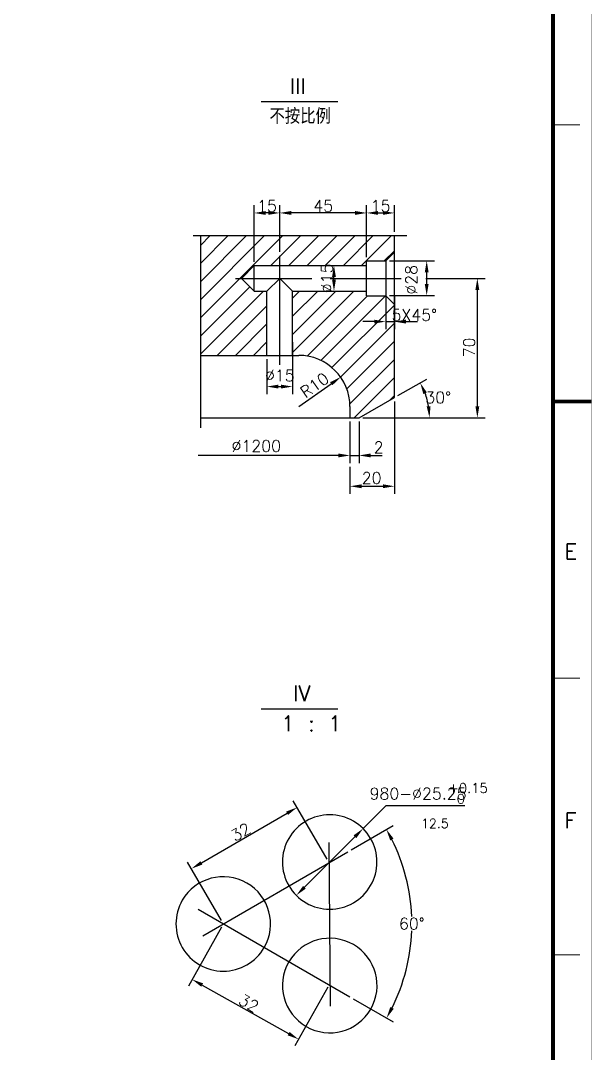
# Model space of a CAD drawing. Extents: x 49444 to 186345, y 41039 to 59803.
# Drawn here: x 133624 to 135858, y 49897 to 53928 of the extents above; entities that cross this region are included whole.
import ezdxf
from ezdxf.enums import TextEntityAlignment as Align

# ---------------------------------------------------------------- set-up
doc = ezdxf.new("R2010")
doc.units = 0
doc.header["$LTSCALE"] = 60
doc.header["$MEASUREMENT"] = 0
doc.header["$PDMODE"] = 3
doc.header["$PDSIZE"] = 0.001
doc.layers.get('0').update_dxf_attribs({"linetype": 'CONTINUOUS'})
doc.layers.get('DEFPOINTS').update_dxf_attribs({"linetype": 'CONTINUOUS'})
doc.styles.get("Standard").update_dxf_attribs({"font": 'txt.shx', "bigfont": 'hztxt.shx'})
doc.dimstyles.get("Standard").update_dxf_attribs({"dimtxt": 0.18, "dimasz": 0.18, "dimexe": 0.18, "dimexo": 0.0625, "dimgap": 0.09, "dimtad": 0, "dimtih": 1, "dimtoh": 1, "dimdec": 4, "dimzin": 0, "dimdsep": 46, "dimtxsty": 'Standard', "dimcen": 0.09, "dimadec": 0, "dimazin": 0, "dimtfac": 1, "dimtdec": 4, "dimtofl": 0, "dimtmove": 0, "dimatfit": 3, "dimfxl": 0, "dimtolj": 1, "dimtzin": 0, "dimarcsym": 0})
doc.dimstyles.new('STANDARD$0', dxfattribs={"dimtxt": 3, "dimasz": 3, "dimexe": 2, "dimexo": 1, "dimgap": 0.5, "dimtad": 1, "dimdec": 0, "dimzin": 0, "dimdsep": 46, "dimtxsty": 'Standard', "dimcen": 1, "dimclrd": 256, "dimclre": 256, "dimclrt": 256, "dimadec": 0, "dimazin": 0, "dimtfac": 1.5, "dimtdec": 3, "dimtix": 1, "dimtmove": 0, "dimatfit": 2, "dimfxl": 0, "dimtolj": 1, "dimarcsym": 0})

# ---------------------------------------------------------------- blocks, each defined once
blk = doc.blocks.new('*D237')
at = {"color": 0, "lineweight": -2}
for p, q in [((135095.5, 52464.4), (135209.1, 52529.4)), ((134959.7, 52378), (135249.4, 52378))]:
    blk.add_line(p, q, dxfattribs=at)
blk.add_arc((134944.7, 52378), 274.7, 9.3968, 20.4141, dxfattribs=at)
at = {"color": 0}
for points in [[(135195.3, 52470.6), (135208.9, 52477), (135183, 52514.5)], [(135223.2, 52423.4), (135208.2, 52422.2), (135219.4, 52378)]]:
    blk.add_solid(points, dxfattribs=at)
at = {"layer": 'DEFPOINTS', "color": 0}
for p in [(135082.5, 52456.9), (135203, 52471.4), (134325.3, 52378), (134944.7, 52378), (134944.7, 52378)]:
    blk.add_point(p, dxfattribs=at)
at = {"color": 0, "insert": (135253.2, 52457.3), "char_height": 45, "attachment_point": 5}
blk.add_mtext('\\A1;30%%D', dxfattribs=at)
blk = doc.blocks.new('*D236')
at = {"lineweight": -2}
for p, q in [((135082.5, 52441.9), (135082.5, 52080.7)), ((134909, 52186), (134909, 52080.7)), ((134954, 52110.7), (135037.5, 52110.7))]:
    blk.add_line(p, q, dxfattribs=at)
for points in [[(134954, 52118.2), (134954, 52103.2), (134909, 52110.7)], [(135037.5, 52118.2), (135037.5, 52103.2), (135082.5, 52110.7)]]:
    blk.add_solid(points)
at = {"layer": 'DEFPOINTS', "color": 0}
for p in [(135082.5, 52456.9), (134909, 52201), (135082.5, 52110.7)]:
    blk.add_point(p, dxfattribs=at)
at = {"insert": (134993.4, 52143.2), "char_height": 45, "attachment_point": 5}
blk.add_mtext('\\A1;20', dxfattribs=at)
blk = doc.blocks.new('*D238')
at = {"lineweight": -2}
for p, q in [((134909, 52363), (134909, 52201)), ((134944.7, 52363), (134944.7, 52201)), ((134864, 52231), (134819, 52231)), ((134909, 52231), (134944.7, 52231)), ((134989.7, 52231), (135034.7, 52231))]:
    blk.add_line(p, q, dxfattribs=at)
for points in [[(134864, 52238.5), (134864, 52223.5), (134909, 52231)], [(134989.7, 52238.5), (134989.7, 52223.5), (134944.7, 52231)]]:
    blk.add_solid(points)
at = {"layer": 'DEFPOINTS', "color": 0}
for p in [(134909, 52378), (134944.7, 52378), (134944.7, 52231)]:
    blk.add_point(p, dxfattribs=at)
at = {"insert": (135020.9, 52262.5), "char_height": 45, "attachment_point": 5}
blk.add_mtext('\\A1;2', dxfattribs=at)
blk = doc.blocks.new('*D243')
at = {"color": 0, "lineweight": -2}
blk.add_line((134709, 52421.7), (134835.8, 52510.9), dxfattribs=at)
at = {"color": 0}
blk.add_solid([(134831.5, 52517), (134840.1, 52504.7), (134872.6, 52536.8)], dxfattribs=at)
at = {"layer": 'DEFPOINTS', "color": 0}
for p in [(134872.6, 52536.8), (134709, 52421.7)]:
    blk.add_point(p, dxfattribs=at)
at = {"color": 0, "insert": (134770.9, 52505.4), "char_height": 45, "attachment_point": 5, "rotation": 35.122}
blk.add_mtext('\\A1;R10', dxfattribs=at)
blk = doc.blocks.new('*D235')
at = {"lineweight": -2}
for p, q in [((135204.7, 52922.2), (135435.9, 52922.2)), ((135405.9, 52423), (135405.9, 52877.2)), ((134959.7, 52378), (135435.9, 52378))]:
    blk.add_line(p, q, dxfattribs=at)
for points in [[(135398.4, 52877.2), (135413.4, 52877.2), (135405.9, 52922.2)], [(135398.4, 52423), (135413.4, 52423), (135405.9, 52378)]]:
    blk.add_solid(points)
at = {"layer": 'DEFPOINTS', "color": 0}
for p in [(135189.7, 52922.2), (135405.9, 52922.2), (134944.7, 52378)]:
    blk.add_point(p, dxfattribs=at)
at = {"insert": (135374.2, 52652.7), "char_height": 45, "attachment_point": 5, "rotation": 90}
blk.add_mtext('\\A1;70', dxfattribs=at)
blk = doc.blocks.new('*D242')
at = {"lineweight": -2}
for p, q in [((134535.1, 52987.2), (134535.1, 53207.6)), ((134590.1, 53177.6), (134580.1, 53177.6)), ((134635.1, 53138), (134635.1, 53207.6))]:
    blk.add_line(p, q, dxfattribs=at)
for points in [[(134580.1, 53185.1), (134580.1, 53170.1), (134535.1, 53177.6)], [(134590.1, 53185.1), (134590.1, 53170.1), (134635.1, 53177.6)]]:
    blk.add_solid(points)
at = {"layer": 'DEFPOINTS', "color": 0}
for p in [(134535.1, 53177.6), (134635.1, 53123), (134535.1, 52972.2)]:
    blk.add_point(p, dxfattribs=at)
at = {"insert": (134585.1, 53205), "char_height": 45, "attachment_point": 5}
blk.add_mtext('\\A1;15', dxfattribs=at)
blk = doc.blocks.new('*D241')
at = {"lineweight": -2}
for p, q in [((134685.1, 52672.8), (134685.1, 52469.8)), ((134585.1, 52606.7), (134585.1, 52469.8)), ((134630.1, 52499.8), (134640.1, 52499.8))]:
    blk.add_line(p, q, dxfattribs=at)
for points in [[(134630.1, 52507.3), (134630.1, 52492.3), (134585.1, 52499.8)], [(134640.1, 52507.3), (134640.1, 52492.3), (134685.1, 52499.8)]]:
    blk.add_solid(points)
at = {"layer": 'DEFPOINTS', "color": 0}
for p in [(134685.1, 52687.8), (134585.1, 52621.7), (134685.1, 52499.8)]:
    blk.add_point(p, dxfattribs=at)
at = {"insert": (134635.1, 52542.8), "char_height": 45, "attachment_point": 5}
blk.add_mtext('\\A1;%%C15', dxfattribs=at)
blk = doc.blocks.new('*D240')
at = {"lineweight": -2}
for p, q in [((134831.5, 52972.2), (134816.5, 52972.2)), ((134846.5, 52917.2), (134846.5, 52927.2)), ((134836.1, 52872.2), (134816.5, 52872.2))]:
    blk.add_line(p, q, dxfattribs=at)
for points in [[(134839, 52927.2), (134854, 52927.2), (134846.5, 52972.2)], [(134839, 52917.2), (134854, 52917.2), (134846.5, 52872.2)]]:
    blk.add_solid(points)
at = {"layer": 'DEFPOINTS', "color": 0}
for p in [(134846.5, 52972.2), (134846.5, 52972.2), (134851.1, 52872.2)]:
    blk.add_point(p, dxfattribs=at)
at = {"insert": (134819.2, 52922.2), "char_height": 45, "attachment_point": 5, "rotation": 90}
blk.add_mtext('\\A1;%%C15', dxfattribs=at)
blk = doc.blocks.new('*D246')
at = {"lineweight": -2}
for p, q in [((134973.9, 53005.2), (134973.9, 53207.6)), ((135018.9, 53177.6), (135037.5, 53177.6)), ((135082.5, 53104), (135082.5, 53207.6))]:
    blk.add_line(p, q, dxfattribs=at)
for points in [[(135018.9, 53185.1), (135018.9, 53170.1), (134973.9, 53177.6)], [(135037.5, 53185.1), (135037.5, 53170.1), (135082.5, 53177.6)]]:
    blk.add_solid(points)
at = {"layer": 'DEFPOINTS', "color": 0}
for p in [(135082.5, 53177.6), (135082.5, 53089), (134973.9, 52990.2)]:
    blk.add_point(p, dxfattribs=at)
at = {"insert": (135028.2, 53205), "char_height": 45, "attachment_point": 5}
blk.add_mtext('\\A1;15', dxfattribs=at)
blk = doc.blocks.new('*D239')
at = {"lineweight": -2}
for p, q in [((134635.1, 53025.7), (134635.1, 53207.6)), ((134928.9, 53177.6), (134680.1, 53177.6)), ((134973.9, 53005.2), (134973.9, 53207.6))]:
    blk.add_line(p, q, dxfattribs=at)
for points in [[(134680.1, 53185.1), (134680.1, 53170.1), (134635.1, 53177.6)], [(134928.9, 53185.1), (134928.9, 53170.1), (134973.9, 53177.6)]]:
    blk.add_solid(points)
at = {"layer": 'DEFPOINTS', "color": 0}
for p in [(134635.1, 53177.6), (134635.1, 53010.7), (134973.9, 52990.2)]:
    blk.add_point(p, dxfattribs=at)
at = {"insert": (134804.5, 53205), "char_height": 45, "attachment_point": 5}
blk.add_mtext('\\A1;45', dxfattribs=at)
blk = doc.blocks.new('*D245')
at = {"lineweight": -2}
for p, q in [((135063.6, 52990.2), (135238.3, 52990.2)), ((135208.3, 52899.8), (135208.3, 52945.2)), ((135063.6, 52854.8), (135238.3, 52854.8))]:
    blk.add_line(p, q, dxfattribs=at)
for points in [[(135200.8, 52945.2), (135215.8, 52945.2), (135208.3, 52990.2)], [(135200.8, 52899.8), (135215.8, 52899.8), (135208.3, 52854.8)]]:
    blk.add_solid(points)
at = {"layer": 'DEFPOINTS', "color": 0}
for p in [(135048.6, 52990.2), (135208.3, 52990.2), (135048.6, 52854.8)]:
    blk.add_point(p, dxfattribs=at)
at = {"insert": (135148.3, 52916.5), "char_height": 45, "attachment_point": 5, "rotation": 90}
blk.add_mtext('\\A1;%%c28', dxfattribs=at)
blk = doc.blocks.new('*D233')
at = {"color": 0, "lineweight": -2}
for p, q in [((134913.1, 50691.3), (135077, 50786.4)), ((134921.3, 50110.2), (135077.8, 50019.8))]:
    blk.add_line(p, q, dxfattribs=at)
for start, end in [(2.1901, 26.6055), (333.5072, 357.9227)]:
    blk.add_arc((134415, 50402.5), 735.3, start, end, dxfattribs=at)
at = {"color": 0}
for points in [[(135065.8, 50728.2), (135079, 50735.3), (135051.1, 50771.3)], [(135079.7, 50070.9), (135066.5, 50078), (135051.8, 50034.8)]]:
    blk.add_solid(points, dxfattribs=at)
at = {"layer": 'DEFPOINTS', "color": 0}
for p in [(134900.1, 50683.8), (134316.5, 50459.4), (134335.1, 50356.1), (135139.2, 50275.3), (134908.3, 50117.7)]:
    blk.add_point(p, dxfattribs=at)
at = {"color": 0, "insert": (135150.3, 50403.2), "char_height": 45, "attachment_point": 5}
blk.add_mtext('\\A1;60%%d', dxfattribs=at)
blk = doc.blocks.new('*D232')
at = {"lineweight": -2}
for p, q in [((134407.7, 50389.4), (134278.4, 50159.5)), ((134332.3, 50163.5), (134669.4, 49974)), ((134823.2, 50155.7), (134693.9, 49925.7))]:
    blk.add_line(p, q, dxfattribs=at)
for points in [[(134336, 50170.1), (134328.6, 50157), (134293.1, 50185.6)], [(134673, 49980.5), (134665.7, 49967.4), (134708.6, 49951.9)]]:
    blk.add_solid(points)
at = {"layer": 'DEFPOINTS', "color": 0}
for p in [(134415, 50402.5), (134830.6, 50168.7), (134708.6, 49951.9)]:
    blk.add_point(p, dxfattribs=at)
at = {"insert": (134514.2, 50092.6), "char_height": 45, "attachment_point": 5, "rotation": 330.6445}
blk.add_mtext('\\A1;32', dxfattribs=at)
blk = doc.blocks.new('*D234')
at = {"lineweight": -2}
for p, q in [((134819.9, 50654.6), (134687.6, 50882.8)), ((134329.1, 50640.3), (134663.7, 50834.3)), ((134407.5, 50415.4), (134275.2, 50643.6))]:
    blk.add_line(p, q, dxfattribs=at)
for points in [[(134659.9, 50840.8), (134667.4, 50827.8), (134702.6, 50856.9)], [(134325.4, 50646.7), (134332.9, 50633.8), (134290.2, 50617.7)]]:
    blk.add_solid(points)
at = {"layer": 'DEFPOINTS', "color": 0}
for p in [(134702.6, 50856.9), (134827.4, 50641.6), (134415, 50402.5)]:
    blk.add_point(p, dxfattribs=at)
at = {"insert": (134482.7, 50761), "char_height": 45, "attachment_point": 5, "rotation": 30.1127}
blk.add_mtext('\\A1;32', dxfattribs=at)
blk = doc.blocks.new('*D244')
at = {"lineweight": -2}
for p, q in [((135048.6, 52854.8), (135048.6, 52723.4)), ((135082.5, 52854.8), (135082.5, 52723.4)), ((135003.6, 52753.4), (134958.6, 52753.4)), ((135048.6, 52753.4), (135082.5, 52753.4)), ((135127.5, 52753.4), (135172.5, 52753.4))]:
    blk.add_line(p, q, dxfattribs=at)
for points in [[(135003.6, 52760.9), (135003.6, 52745.9), (135048.6, 52753.4)], [(135127.5, 52760.9), (135127.5, 52745.9), (135082.5, 52753.4)]]:
    blk.add_solid(points)
at = {"layer": 'DEFPOINTS', "color": 0}
for p in [(135048.6, 52869.8), (135082.5, 52869.8), (135082.5, 52753.4)]:
    blk.add_point(p, dxfattribs=at)
at = {"insert": (135159.9, 52779.4), "char_height": 45, "attachment_point": 5}
blk.add_mtext('\\A1;5X45%%d', dxfattribs=at)

msp = doc.modelspace()

# ---------------------------------------------------------------- hatches: boundary and pattern name
h = msp.add_hatch()
h.set_pattern_fill('ANSI31', color=256, scale=400, style=0)
h.set_pattern_definition([(45, (0, 2093.31), (-35.355339, 35.355339), [])])
h.paths.add_polyline_path([(135082.488169, 52854.15843), (134973.896464, 52854.15843), (134973.896464, 52872.15933), (134685.081042, 52872.15933), (134685.081042, 52621.70514), (134709.011336, 52621.70514, -0.4142135624), (134909.011336, 52421.70514), (134909.011336, 52377.972608), (134944.681432, 52377.972608), (135082.488169, 52456.930228)])
h.paths.add_polyline_path([(134325.280518, 52621.70514), (134585.076042, 52621.70514), (134585.076042, 52872.15933), (134535.073542, 52872.15933), (134485.435158, 52922.161824), (134485.435147, 52922.161824), (134535.073542, 52972.16433), (134973.896464, 52972.16433), (134973.896464, 52990.16523), (135082.488169, 52990.16523), (135082.488169, 53089.025729), (134325.280518, 53089.025729)])

# ---------------------------------------------------------------- linework, layer by layer
for p, q in [((134562.294461, 53612.026976), (134861.994461, 53612.026976)), ((134297.230194, 53089.025729), (135130.554122, 53089.025729)), ((134325.280518, 53089.025729), (134325.280518, 52338.408162)), ((135082.488169, 52456.930228), (135082.488169, 53089.025729)), ((135048.551216, 52990.16523), (135082.488169, 53024.030801)), ((134635.078547, 52584.481862), (134635.078547, 53010.747251)), ((135048.551216, 52990.16523), (135048.551216, 52854.766555)), ((134462.900644, 52922.161824), (134760.771804, 52922.161824)), ((134831.635093, 52922.161824), (135108.566297, 52922.161824)), ((135048.551216, 52854.158418), (135082.488169, 52820.292847)), ((134325.280512, 52621.70514), (134709.011336, 52621.70514)), ((134944.681432, 52377.972608), (135082.488169, 52456.930228)), ((134909.011336, 52421.70514), (134909.011336, 52377.972608)), ((134325.280518, 52377.972608), (134944.681432, 52377.972608)), ((134909.011336, 52362.972608), (134909.011336, 52200.974534)), ((134864.011336, 52230.974534), (134316.871782, 52230.974534)), ((134562.294461, 51241.295428), (134861.994461, 51241.295428)), ((134731.298863, 50545.300321), (134928.438799, 50742.573592)), ((134826.910963, 50720.356294), (134831.136993, 50080.789107)), ((134335.126683, 50356.118825), (134900.09438, 50683.78585)), ((134316.485216, 50459.351963), (134908.294165, 50117.670908))]:
    msp.add_line(p, q)
at = {"const_width": 1.5}
msp.add_lwpolyline([(123235.932515, 47986.378892), (135850.932515, 47986.378892), (135850.932515, 56896.378892), (123235.932515, 56896.378892), (123235.932515, 47986.378892, 1.9635677679)], format="xyb", dxfattribs=at)
for points, const_width in [([(123610.932515, 48136.378892), (135700.932515, 48136.378892), (135700.932515, 56746.378892), (123610.932515, 56746.378892), (123610.932515, 48136.378892)], 15), ([(135700.932515, 53521.378892), (135805.932515, 53521.378892)], 4.5), ([(135700.932515, 52441.378892), (135850.932515, 52441.378892)], 15), ([(135700.932515, 51361.378892), (135805.932515, 51361.378892)], 4.5), ([(135700.932515, 50281.378892), (135805.932515, 50281.378892)], 4.5)]:
    msp.add_lwpolyline(points, dxfattribs=dict(const_width=const_width))
for points in [[(134535.073542, 52972.16433), (134485.435152, 52922.16183)], [(134535.073542, 52872.15933), (134535.073542, 52972.16433)], [(134535.073542, 52972.16433), (134973.896464, 52972.16433)], [(134973.896464, 52990.16523), (135048.551216, 52990.16523)], [(134973.896464, 52854.15843), (134973.896464, 52990.16523)], [(134485.435152, 52922.16183), (134535.073542, 52872.15933)], [(134585.076042, 52872.15933), (134635.078542, 52922.16183)], [(134635.078542, 52922.16183), (134685.081042, 52872.15933)], [(134535.073542, 52872.15933), (134585.076042, 52872.15933)], [(134585.076042, 52621.70514), (134585.076042, 52872.15933)], [(134685.081042, 52621.70514), (134685.081042, 52872.15933)], [(134685.081042, 52872.15933), (134973.896464, 52872.15933)], [(134973.896464, 52854.15843), (135048.551216, 52854.158418)], [(134960.247845, 50774.404152), (135050.254814, 50864.554036), (135357.482945, 50864.554036)]]:
    msp.add_lwpolyline(points)
for points in [[(134989.603869, 50551.713889, 1), (134670.133793, 50736.160024, 1)], [(134574.324482, 50309.904359, 1), (134254.854405, 50494.350494, 1)], [(134989.952918, 50069.357128, 1), (134670.482842, 50253.803263, 1)]]:
    msp.add_lwpolyline(points, format="xyb", close=True)
msp.add_arc((134709.011336, 52421.70514), 200, 0, 90)
at = {"color": 0, "linetype": 'ByBlock'}
msp.add_point((134701.019982, 52621.70514), dxfattribs=at)
for points in [[(134864.011336, 52238.474534), (134864.011336, 52223.474534), (134909.011336, 52230.974534)], [(134923.133706, 50747.8751), (134933.743892, 50737.272084), (134960.247845, 50774.404152)], [(134725.99377, 50550.601828), (134736.603957, 50539.998813), (134699.489817, 50513.46976)]]:
    msp.add_solid(points)

# ---------------------------------------------------------------- texts
for s, height, p in [('III', 59.94, (134674.599081, 53643.147417)), ('不按比例', 59.94, (134594.970469, 53525.31403)), ('E', 60, (135745.932515, 51826.378892)), ('IV', 59.94, (134687.651394, 51272.415868)), ('1 : 1', 59.94, (134640.654225, 51154.582482)), ('+0.15', 37.5, (135291.956897, 50913.749238)), (' 0', 37.5, (135291.956897, 50871.822964)), ('F', 60, (135745.932515, 50776.378892))]:
    msp.add_text(s, height=height).set_placement(p)
msp.add_text('12.5', height=35.964).set_placement((135186.204085, 50812.232898), align=Align.TOP_LEFT)
at = {"char_height": 45, "attachment_point": 5}
for s, insert in [('%%C1200', (134543.417191, 52268.138036)), ('980-%%C25.25', (135174.566771, 50910.689451))]:
    msp.add_mtext(s, dxfattribs=dict(at, insert=insert))

# ---------------------------------------------------------------- dimensions: what is measured, and where the dimension line sits
for base, p1, p2, angle, text, picture, middle in [((134535.073547, 53177.602766), (134635.078547, 53123.005928), (134535.073547, 52972.16433), 180, '15', '*D242', (134585.076047, 53204.977766)), ((134635.078547, 53177.602766), (134973.896464, 52990.16523), (134635.078547, 53010.747251), 180, '45', '*D239', (134804.487506, 53204.977766)), ((135082.488169, 53177.602766), (134973.896464, 52990.16523), (135082.488169, 53089.025729), 180, '15', '*D246', (135028.192316, 53204.977766)), ((134846.543019, 52972.164324), (134851.144806, 52872.159324), (134846.543019, 52972.164324), 270, '%%C15', '*D240', (134819.168019, 52922.161824))]:
    dim = msp.add_linear_dim(base=base, p1=p1, p2=p2, angle=angle, text=text, dimstyle='STANDARD$0', override={"dimscale": 15, "dimgap": 0.1, "dimcen": 3, "dimtdec": 0, "dimtmove": 2, "dimatfit": 3})
    dim.commit()
    dim.dimension.update_dxf_attribs({"geometry": picture, "text_midpoint": middle})
for base, p1, p2, angle, text, picture, middle in [((135208.32853, 52990.165224), (135048.551216, 52854.766555), (135048.551216, 52990.165224), 270, '%%c28', '*D245', (135148.32853, 52916.475747)), ((135405.940835, 52922.161824), (134944.681432, 52377.972608), (135189.699768, 52922.161824), 90, '70', '*D235', (135374.240097, 52652.657437)), ((134685.081047, 52499.769734), (134585.076047, 52621.705145), (134685.081047, 52687.781289), 180, '%%C15', '*D241', (134635.078547, 52542.766452))]:
    dim = msp.add_linear_dim(base=base, p1=p1, p2=p2, angle=angle, text=text, dimstyle='STANDARD$0', override={"dimscale": 15, "dimgap": 0.1, "dimcen": 3, "dimtdec": 0, "dimtmove": 2, "dimatfit": 3})
    dim.commit()
    dim.dimension.update_dxf_attribs({"geometry": picture, "text_midpoint": middle, "dimtype": 160})
for base, p1, p2, text, picture, middle in [((135082.488169, 52753.435817), (135048.551216, 52869.766555), (135082.488169, 52869.766555), '5X45%%d', '*D244', (135159.861613, 52779.388388)), ((135082.488169, 52110.688149), (134909.011336, 52200.974534), (135082.488169, 52456.930228), '20', '*D236', (134993.432885, 52143.234349)), ((134944.681432, 52230.974534), (134909.011336, 52377.972608), (134944.681432, 52377.972608), '2', '*D238', (135020.900565, 52262.485338))]:
    dim = msp.add_linear_dim(base=base, p1=p1, p2=p2, text=text, dimstyle='STANDARD$0', override={"dimscale": 15, "dimgap": 0.1, "dimcen": 3, "dimtdec": 0, "dimtmove": 2, "dimatfit": 3})
    dim.commit()
    dim.dimension.update_dxf_attribs({"geometry": picture, "text_midpoint": middle, "dimtype": 160})
dim = msp.add_angular_dim_2l(base=(135203.011078, 52471.353877), line1=((134944.681432, 52377.972608), (135082.488169, 52456.930228)), line2=((134325.280518, 52377.972608), (134944.681432, 52377.972608)), text='30%%D', dimstyle='Standard', override={"dimscale": 15, "dimtxt": 3, "dimasz": 3, "dimexe": 2, "dimexo": 1, "dimgap": 0.1, "dimtad": 1, "dimdec": 0, "dimcen": 3, "dimtdec": 0, "dimtofl": 1, "dimtmove": 2})
dim.commit()
dim.dimension.update_dxf_attribs({"geometry": '*D237', "text_midpoint": (135253.230618, 52457.259085), "dimtype": 162})
dim = msp.add_radius_dim(center=(134709.011336, 52421.70514), mpoint=(134872.597048, 52536.7691), text='R10', dimstyle='Standard', override={"dimscale": 15, "dimtxt": 3, "dimasz": 3, "dimexe": 2, "dimexo": 1, "dimgap": 0.1, "dimtad": 1, "dimtih": 0, "dimtoh": 0, "dimdec": 0, "dimcen": 3, "dimtdec": 0, "dimtofl": 1, "dimtmove": 2})
dim.commit()
dim.dimension.update_dxf_attribs({"geometry": '*D243', "text_midpoint": (134770.933651, 52505.368794), "dimtype": 164})
for p2, distance, picture, middle in [((134827.431072, 50641.642963), 248.799693, '*D234', (134482.671634, 50760.953276)), ((134830.555809, 50168.745556), -248.799693, '*D232', (134514.243038, 50092.60959))]:
    dim = msp.add_aligned_dim(p1=(134415.026864, 50402.458916), p2=p2, distance=distance, text='32', dimstyle='STANDARD$0', override={"dimscale": 15, "dimgap": 0.1, "dimdec": 2, "dimcen": 3, "dimtdec": 2, "dimtmove": 2, "dimatfit": 3})
    dim.commit()
    dim.dimension.update_dxf_attribs({"geometry": picture, "text_midpoint": middle})
dim = msp.add_angular_dim_2l(base=(135139.20719, 50275.255704), line1=((134316.485216, 50459.351963), (134908.294165, 50117.670908)), line2=((134335.126683, 50356.118825), (134900.09438, 50683.78585)), text='60%%d', dimstyle='Standard', override={"dimscale": 15, "dimtxt": 3, "dimasz": 3, "dimexe": 2, "dimexo": 1, "dimgap": 0.1, "dimtad": 1, "dimdec": 2, "dimcen": 3, "dimtdec": 2, "dimtofl": 1, "dimtmove": 2})
dim.commit()
dim.dimension.update_dxf_attribs({"geometry": '*D233', "text_midpoint": (135150.293672, 50403.181742)})

doc.saveas('drawing.dxf')
